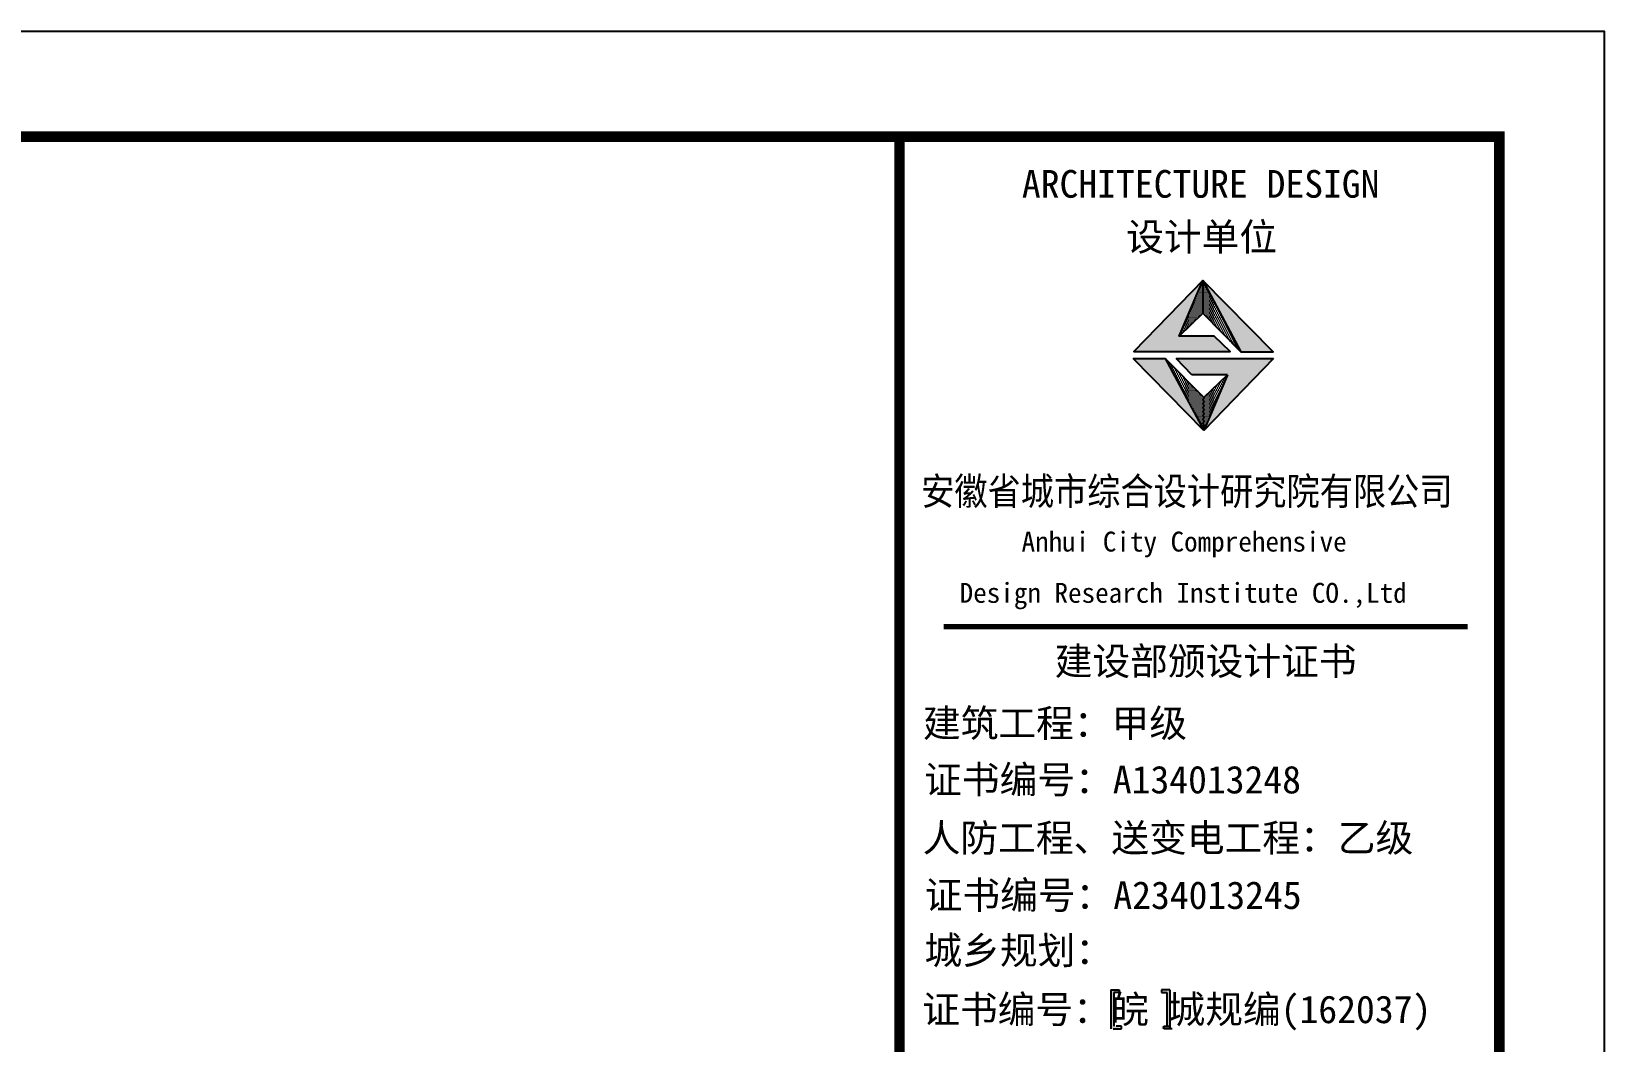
# Model space of a CAD drawing. Extents: x 1036631 to 1215829, y 649019 to 896649.
# Drawn here: x 1200800 to 1215749, y 815821 to 825419 of the extents above; entities that cross this region are included whole.
import ezdxf

# ---------------------------------------------------------------- set-up
doc = ezdxf.new("R2010")
doc.units = 0
doc.header["$LTSCALE"] = 1000
doc.header["$MEASUREMENT"] = 0
for name, color, linetype in [('A_DE_DETAIL_3', 144, 'Continuous'), ('PUB_TEXT', 7, 'Continuous'), ('TWT_TITLE', 7, 'Continuous'), ('图框', 7, 'Continuous')]:
    doc.layers.add(name, color=color, linetype=linetype)
doc.styles.add('黑体', font='simhei.ttf')

msp = doc.modelspace()

# ---------------------------------------------------------------- hatches: boundary and pattern name
for points in [[(1211706, 822525), (1211933, 823053), (1211277, 822378), (1212191, 822378), (1212039, 822525)], [(1212292, 822375), (1212601, 822375), (1211933, 823053)]]:
    msp.add_hatch(color=1).paths.add_polyline_path(points)
at = {"layer": 'A_DE_DETAIL_3'}
for points in [[(1211573, 822310), (1211269, 822310), (1211942, 821627)], [(1211677, 822312), (1211827, 822156), (1212165, 822156), (1211942, 821627), (1212602, 822312)]]:
    msp.add_hatch(color=1, dxfattribs=at).paths.add_polyline_path(points)
at = {"layer": 'PUB_TEXT'}
h = msp.add_hatch(dxfattribs=at)
h.set_pattern_fill('DOTS', color=256, scale=300.000002, style=0)
h.set_pattern_definition([(0, (-1067429.671, 1684102.505), (9.37500005, 18.7500001), [0, -18.7500001])])
h.paths.add_polyline_path([(1211942, 821627), (1211942, 821942), (1211573, 822310)])
h.paths.add_polyline_path([(1212165, 822156), (1211942, 821942), (1211942, 821627)])
h.paths.add_polyline_path([(1211933, 823053), (1211933, 822742), (1212292, 822375)])
h.paths.add_polyline_path([(1211933, 822742), (1211933, 823053), (1211706, 822525)])
at = {"layer": '图框'}
for points in [[(1211086, 816288), (1211137, 816288), (1211137, 816314), (1211113, 816314), (1211058, 816314), (1211058, 815941), (1211113, 815941), (1211137, 815941), (1211137, 815967), (1211086, 815967)], [(1211591, 815967), (1211539, 815967), (1211539, 815941), (1211563, 815941), (1211618, 815941), (1211618, 816314), (1211563, 816314), (1211539, 816314), (1211539, 816288), (1211591, 816288)]]:
    msp.add_hatch(color=4, dxfattribs=at).paths.add_polyline_path(points)

# ---------------------------------------------------------------- linework, layer by layer
for p, q in [((1211706, 822525), (1211933, 823053)), ((1211933, 823053), (1212292, 822375)), ((1211942, 821627), (1211269, 822310)), ((1211269, 822310), (1211573, 822310)), ((1211269, 822310), (1211573, 822310)), ((1211942, 821942), (1211573, 822310)), ((1211677, 822312), (1212602, 822312)), ((1211827, 822156), (1211677, 822312)), ((1212602, 822312), (1211942, 821627)), ((1212165, 822156), (1211827, 822156)), ((1211942, 821942), (1212165, 822156)), ((1212165, 822156), (1211942, 821627)), ((1211942, 821627), (1211942, 821942)), ((1211942, 821627), (1211942, 821942))]:
    msp.add_line(p, q)
for points in [[(1212039, 822525), (1211706, 822525), (1211933, 822742), (1212292, 822375), (1212601, 822375), (1211933, 823053), (1211277, 822378), (1212191, 822378), (1212039, 822525)], [(1211933, 823053), (1211933, 822742)]]:
    msp.add_lwpolyline(points)
at = {"layer": 'A_DE_DETAIL_3', "color": 1}
for p, q in [((1211942, 821627), (1211269, 822310)), ((1211573, 822310), (1211942, 821627))]:
    msp.add_line(p, q, dxfattribs=at)
at = {"layer": 'TWT_TITLE'}
msp.add_lwpolyline([(1156349, 783419), (1215749, 783419), (1215749, 825419), (1156349, 825419)], close=True, dxfattribs=at)
at = {"layer": 'TWT_TITLE', "const_width": 100}
msp.add_lwpolyline([(1158849, 784419), (1214749, 784419), (1214749, 824419), (1158849, 824419)], close=True, dxfattribs=at)
at = {"layer": '图框', "color": 4}
for p, q in [((1209049, 824419), (1209049, 784419)), ((1211058, 816314), (1211113, 816314)), ((1211058, 816314), (1211058, 815941)), ((1211137, 816288), (1211086, 816288)), ((1211086, 816288), (1211086, 815967)), ((1211113, 816314), (1211137, 816314)), ((1211137, 816314), (1211137, 816288)), ((1211563, 816314), (1211539, 816314)), ((1211539, 816314), (1211539, 816288)), ((1211539, 816288), (1211591, 816288)), ((1211618, 816314), (1211563, 816314)), ((1211591, 816288), (1211591, 815967)), ((1211618, 816314), (1211618, 815941)), ((1211081, 815941), (1211136, 815941)), ((1211160, 815967), (1211109, 815967)), ((1211136, 815941), (1211160, 815941)), ((1211160, 815941), (1211160, 815967)), ((1211562, 815941), (1211562, 815967)), ((1211562, 815967), (1211614, 815967)), ((1211586, 815941), (1211562, 815941)), ((1211641, 815941), (1211586, 815941))]:
    msp.add_line(p, q, dxfattribs=at)
for points, const_width in [([(1209049, 824419), (1209049, 784419)], 98.6), ([(1209469, 819763), (1214449, 819763)], 49.8)]:
    msp.add_lwpolyline(points, dxfattribs=dict(at, const_width=const_width))
at = {"layer": '图框', "color": 4, "const_width": 98.6}
msp.add_lwpolyline([(1209049, 824419), (1214749, 824419), (1214749, 784419), (1209049, 784419)], close=True, dxfattribs=at)

# ---------------------------------------------------------------- texts
at = {"layer": '图框', "color": 4, "style": '黑体'}
for s, height, p in [('ARCHITECTURE DESIGN', 262.94, (1210212, 823839)), ('设计单位', 262.9, (1211203, 823335)), ('Anhui City Comprehensive ', 189.24, (1210209, 820477)), (' Design Research Institute CO.,Ltd', 189.24, (1209492, 819990)), ('建设部颁设计证书', 262.9, (1210524, 819304)), (' 建筑工程：甲级', 262.9, (1209093, 818715)), ('证书编号：A134013248', 262.94, (1209283, 818179)), ('人防工程、送变电工程：乙级', 262.94, (1209269, 817625)), ('证书编号：A234013245', 262.94, (1209288, 817081)), ('城乡规划：', 262.9, (1209286, 816556)), ('证书编号：皖 城规编(162037)', 262.94, (1209265, 815996))]:
    msp.add_text(s, height=height, dxfattribs=at).set_placement(p)
at = {"layer": '图框', "color": 4, "style": '黑体', "width": 0.88}
msp.add_text('安徽省城市综合设计研究院有限公司', height=262.94, dxfattribs=at).set_placement((1209255, 820919))

doc.saveas('drawing.dxf')
